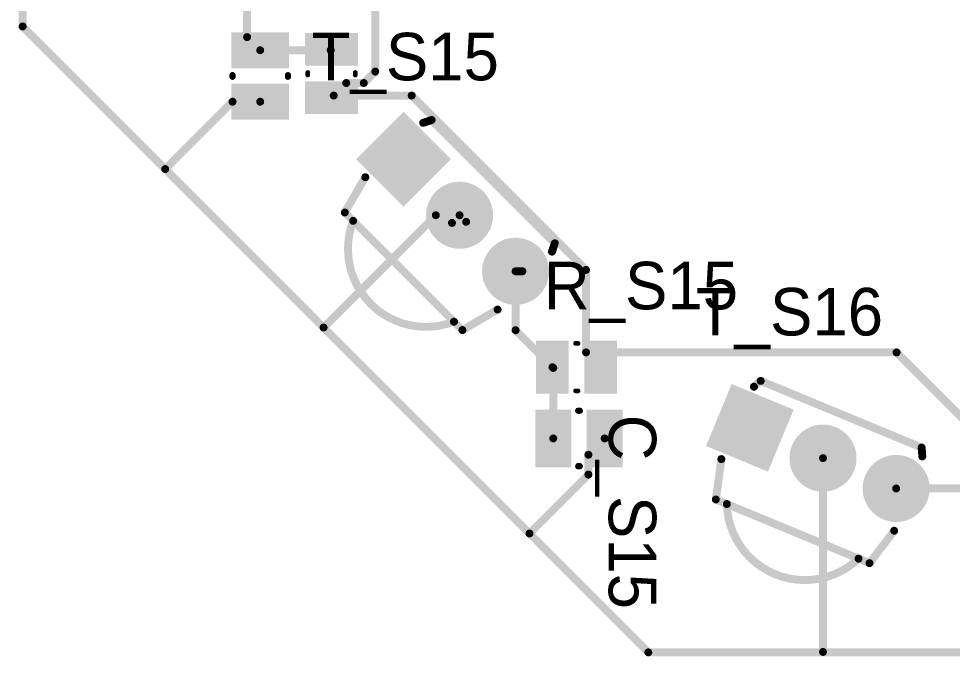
# Model space of a CAD drawing. Extents: x 99.9 to 182.3, y 99.9 to 182.6.
# Drawn here: x 100.46 to 130.4, y 100.46 to 120.9 of the extents above; entities that cross this region are included whole.
import ezdxf

# ---------------------------------------------------------------- set-up
doc = ezdxf.new("R2010")
doc.units = 0
doc.layers.get('0').update_dxf_attribs({"linetype": 'CONTINUOUS'})
for name, color, linetype in [('BOTTOMLAYER', 5, 'CONTINUOUS'), ('BOTTOMSOLDER', 6, 'CONTINUOUS'), ('MULTILAYER', 9, 'CONTINUOUS'), ('TOPLAYER', 1, 'CONTINUOUS'), ('TOPOVERLAY', 2, 'CONTINUOUS'), ('TOPPASTE', 8, 'CONTINUOUS'), ('TOPSOLDER', 216, 'CONTINUOUS')]:
    doc.layers.add(name, color=color, linetype=linetype)

# ---------------------------------------------------------------- blocks, each defined once
blk = doc.blocks.new('TSOP_IR_3')
at = {"layer": 'BOTTOMLAYER', "const_width": 1}
for points in [[(-0.5, -35.924, 1), (0.5, -35.924, 1)], [(2.04, -35.924, 1), (3.04, -35.924, 1)]]:
    blk.add_lwpolyline(points, format="xyb", close=True, dxfattribs=at)
at = {"layer": 'BOTTOMLAYER'}
blk.add_solid([(-3.54, -36.924), (-1.54, -36.924), (-3.54, -34.924), (-1.54, -34.924)], dxfattribs=at)
at = {"layer": 'BOTTOMSOLDER', "const_width": 1.075}
for points in [[(-0.538, -35.924, 1), (0.537, -35.924, 1)], [(2.002, -35.924, 1), (3.077, -35.924, 1)]]:
    blk.add_lwpolyline(points, format="xyb", close=True, dxfattribs=at)
at = {"layer": 'BOTTOMSOLDER'}
blk.add_solid([(-3.615, -36.999), (-1.465, -36.999), (-3.615, -34.849), (-1.465, -34.849)], dxfattribs=at)
at = {"layer": 'MULTILAYER', "const_width": 1}
for points in [[(-0.5, -35.924, 1), (0.5, -35.924, 1)], [(2.04, -35.924, 1), (3.04, -35.924, 1)]]:
    blk.add_lwpolyline(points, format="xyb", close=True, dxfattribs=at)
at = {"layer": 'MULTILAYER'}
blk.add_solid([(-3.54, -36.924), (-1.54, -36.924), (-3.54, -34.924), (-1.54, -34.924)], dxfattribs=at)
at = {"layer": 'TOPLAYER', "const_width": 1}
for points in [[(-0.5, -35.924, 1), (0.5, -35.924, 1)], [(2.04, -35.924, 1), (3.04, -35.924, 1)]]:
    blk.add_lwpolyline(points, format="xyb", close=True, dxfattribs=at)
at = {"layer": 'TOPLAYER'}
blk.add_solid([(-3.54, -36.924), (-1.54, -36.924), (-3.54, -34.924), (-1.54, -34.924)], dxfattribs=at)
at = {"layer": 'TOPOVERLAY', "const_width": 0.254}
for points in [[(-2.921, -34.654), (-2.794, -34.4)], [(-2.794, -34.4), (2.794, -34.4)], [(2.794, -34.4), (2.921, -34.654)], [(-2.667, -38.464), (-3, -37.2)], [(2.667, -38.464), (3, -37.2)], [(-2.667, -38.464), (2.667, -38.464)]]:
    blk.add_lwpolyline(points, dxfattribs=at)
at = {"layer": 'TOPOVERLAY', "const_width": 0.127}
for points in [[(-2.858, -34.4, 1), (-2.731, -34.4, 1)], [(-2.858, -34.4, 1), (-2.731, -34.4, 1)], [(2.73, -34.4, 1), (2.857, -34.4, 1)], [(2.73, -34.4, 1), (2.857, -34.4, 1)], [(-2.985, -34.654, 1), (-2.858, -34.654, 1)], [(2.857, -34.654, 1), (2.984, -34.654, 1)], [(-3.063, -37.2, 1), (-2.936, -37.2, 1)], [(2.936, -37.2, 1), (3.063, -37.2, 1)], [(-2.731, -38.464, 1), (-2.604, -38.464, 1)], [(-2.731, -38.464, 1), (-2.604, -38.464, 1)], [(-2.349, -38.464, 1), (-2.223, -38.464, 1)], [(2.223, -38.464, 1), (2.349, -38.464, 1)], [(2.604, -38.464, 1), (2.73, -38.464, 1)], [(2.604, -38.464, 1), (2.73, -38.464, 1)]]:
    blk.add_lwpolyline(points, format="xyb", close=True, dxfattribs=at)
at = {"layer": 'TOPOVERLAY', "const_width": 0.254}
blk.add_lwpolyline([(2.286, -38.464, -0.649873), (-2.286, -38.464)], format="xyb", dxfattribs=at)
at = {"layer": 'TOPSOLDER', "const_width": 1.075}
for points in [[(-0.538, -35.924, 1), (0.537, -35.924, 1)], [(2.002, -35.924, 1), (3.077, -35.924, 1)]]:
    blk.add_lwpolyline(points, format="xyb", close=True, dxfattribs=at)
at = {"layer": 'TOPSOLDER'}
blk.add_solid([(-3.615, -36.999), (-1.465, -36.999), (-3.615, -34.849), (-1.465, -34.849)], dxfattribs=at)
blk = doc.blocks.new('TSOP_IR_4')
at = {"layer": 'BOTTOMLAYER', "const_width": 1}
for points in [[(-0.5, -35.924, 1), (0.5, -35.924, 1)], [(2.04, -35.924, 1), (3.04, -35.924, 1)]]:
    blk.add_lwpolyline(points, format="xyb", close=True, dxfattribs=at)
at = {"layer": 'BOTTOMLAYER'}
blk.add_solid([(-3.54, -36.924), (-1.54, -36.924), (-3.54, -34.924), (-1.54, -34.924)], dxfattribs=at)
at = {"layer": 'BOTTOMSOLDER', "const_width": 1.075}
for points in [[(-0.537, -35.924, 1), (0.537, -35.924, 1)], [(2.003, -35.924, 1), (3.078, -35.924, 1)]]:
    blk.add_lwpolyline(points, format="xyb", close=True, dxfattribs=at)
at = {"layer": 'BOTTOMSOLDER'}
blk.add_solid([(-3.615, -36.999), (-1.465, -36.999), (-3.615, -34.849), (-1.465, -34.849)], dxfattribs=at)
at = {"layer": 'MULTILAYER', "const_width": 1}
for points in [[(-0.5, -35.924, 1), (0.5, -35.924, 1)], [(2.04, -35.924, 1), (3.04, -35.924, 1)]]:
    blk.add_lwpolyline(points, format="xyb", close=True, dxfattribs=at)
at = {"layer": 'MULTILAYER'}
blk.add_solid([(-3.54, -36.924), (-1.54, -36.924), (-3.54, -34.924), (-1.54, -34.924)], dxfattribs=at)
at = {"layer": 'TOPLAYER', "const_width": 1}
for points in [[(-0.5, -35.924, 1), (0.5, -35.924, 1)], [(2.04, -35.924, 1), (3.04, -35.924, 1)]]:
    blk.add_lwpolyline(points, format="xyb", close=True, dxfattribs=at)
at = {"layer": 'TOPLAYER'}
blk.add_solid([(-3.54, -36.924), (-1.54, -36.924), (-3.54, -34.924), (-1.54, -34.924)], dxfattribs=at)
at = {"layer": 'TOPOVERLAY', "const_width": 0.254}
for points in [[(-2.921, -34.654), (-2.794, -34.4)], [(-2.794, -34.4), (2.794, -34.4)], [(2.921, -34.654), (2.794, -34.4)], [(-2.667, -38.464), (-3, -37.2)], [(2.667, -38.464), (3, -37.2)], [(-2.667, -38.464), (2.667, -38.464)]]:
    blk.add_lwpolyline(points, dxfattribs=at)
at = {"layer": 'TOPOVERLAY', "const_width": 0.127}
for points in [[(-2.858, -34.4, 1), (-2.731, -34.4, 1)], [(-2.858, -34.4, 1), (-2.731, -34.4, 1)], [(2.731, -34.4, 1), (2.858, -34.4, 1)], [(2.731, -34.4, 1), (2.858, -34.4, 1)], [(-2.985, -34.654, 1), (-2.858, -34.654, 1)], [(2.857, -34.654, 1), (2.984, -34.654, 1)], [(-3.063, -37.2, 1), (-2.936, -37.2, 1)], [(2.936, -37.2, 1), (3.063, -37.2, 1)], [(-2.73, -38.464, 1), (-2.603, -38.464, 1)], [(-2.73, -38.464, 1), (-2.603, -38.464, 1)], [(-2.349, -38.464, 1), (-2.223, -38.464, 1)], [(2.223, -38.464, 1), (2.349, -38.464, 1)], [(2.603, -38.464, 1), (2.73, -38.464, 1)], [(2.603, -38.464, 1), (2.73, -38.464, 1)]]:
    blk.add_lwpolyline(points, format="xyb", close=True, dxfattribs=at)
at = {"layer": 'TOPOVERLAY', "const_width": 0.254}
blk.add_lwpolyline([(2.286, -38.464, -0.649873), (-2.286, -38.464)], format="xyb", dxfattribs=at)
at = {"layer": 'TOPSOLDER', "const_width": 1.075}
for points in [[(-0.537, -35.924, 1), (0.537, -35.924, 1)], [(2.003, -35.924, 1), (3.078, -35.924, 1)]]:
    blk.add_lwpolyline(points, format="xyb", close=True, dxfattribs=at)
at = {"layer": 'TOPSOLDER'}
blk.add_solid([(-3.615, -36.999), (-1.465, -36.999), (-3.615, -34.849), (-1.465, -34.849)], dxfattribs=at)
blk = doc.blocks.new('C0805R_25')
at = {"layer": 'TOPLAYER'}
for points in [[(-0.45, -0.775), (0.45, -0.775), (-0.45, 0.775), (0.45, 0.775)], [(1.1, -0.775), (2, -0.775), (1.1, 0.775), (2, 0.775)]]:
    blk.add_solid(points, dxfattribs=at)
at = {"layer": 'TOPOVERLAY', "const_width": 0.15}
for points in [[(0.81, 0.762), (0.73, 0.762)], [(0.81, -0.762), (0.73, -0.762)]]:
    blk.add_lwpolyline(points, dxfattribs=at)
at = {"layer": 'TOPOVERLAY', "const_width": 0.075}
for points in [[(0.692, 0.762, 1), (0.767, 0.762, 1)], [(0.773, 0.762, 1), (0.848, 0.762, 1)], [(0.692, -0.762, 1), (0.767, -0.762, 1)], [(0.773, -0.762, 1), (0.848, -0.762, 1)]]:
    blk.add_lwpolyline(points, format="xyb", close=True, dxfattribs=at)
at = {"layer": 'TOPPASTE'}
for points in [[(-0.45, -0.775), (0.45, -0.775), (-0.45, 0.775), (0.45, 0.775)], [(1.1, -0.775), (2, -0.775), (1.1, 0.775), (2, 0.775)]]:
    blk.add_solid(points, dxfattribs=at)
at = {"layer": 'TOPSOLDER'}
for points in [[(-0.525, -0.85), (0.525, -0.85), (-0.525, 0.85), (0.525, 0.85)], [(1.025, -0.85), (2.075, -0.85), (1.025, 0.85), (2.075, 0.85)]]:
    blk.add_solid(points, dxfattribs=at)
blk = doc.blocks.new('C0805R_26')
at = {"layer": 'TOPLAYER'}
for points in [[(-0.45, -0.775), (0.45, -0.775), (-0.45, 0.775), (0.45, 0.775)], [(1.1, -0.775), (2, -0.775), (1.1, 0.775), (2, 0.775)]]:
    blk.add_solid(points, dxfattribs=at)
at = {"layer": 'TOPOVERLAY', "const_width": 0.15}
for points in [[(0.73, 0.762), (0.81, 0.762)], [(0.73, -0.762), (0.81, -0.762)]]:
    blk.add_lwpolyline(points, dxfattribs=at)
at = {"layer": 'TOPOVERLAY', "const_width": 0.075}
for points in [[(0.692, 0.762, 1), (0.767, 0.762, 1)], [(0.773, 0.762, 1), (0.848, 0.762, 1)], [(0.692, -0.762, 1), (0.767, -0.762, 1)], [(0.773, -0.762, 1), (0.848, -0.762, 1)]]:
    blk.add_lwpolyline(points, format="xyb", close=True, dxfattribs=at)
at = {"layer": 'TOPPASTE'}
for points in [[(-0.45, -0.775), (0.45, -0.775), (-0.45, 0.775), (0.45, 0.775)], [(1.1, -0.775), (2, -0.775), (1.1, 0.775), (2, 0.775)]]:
    blk.add_solid(points, dxfattribs=at)
at = {"layer": 'TOPSOLDER'}
for points in [[(-0.525, -0.85), (0.525, -0.85), (-0.525, 0.85), (0.525, 0.85)], [(1.025, -0.85), (2.075, -0.85), (1.025, 0.85), (2.075, 0.85)]]:
    blk.add_solid(points, dxfattribs=at)
blk = doc.blocks.new('C0805C_56')
at = {"layer": 'TOPLAYER'}
for points in [[(-0.5, -0.85), (0.5, -0.85), (-0.5, 0.85), (0.5, 0.85)], [(1.15, -0.85), (2.15, -0.85), (1.15, 0.85), (2.15, 0.85)]]:
    blk.add_solid(points, dxfattribs=at)
at = {"layer": 'TOPOVERLAY', "const_width": 0.2}
for points in [[(0.8, 0.889), (0.85, 0.889)], [(0.8, -0.889), (0.85, -0.889)]]:
    blk.add_lwpolyline(points, dxfattribs=at)
at = {"layer": 'TOPOVERLAY', "const_width": 0.1}
for points in [[(0.75, 0.889, 1), (0.85, 0.889, 1)], [(0.8, 0.889, 1), (0.9, 0.889, 1)], [(0.75, -0.889, 1), (0.85, -0.889, 1)], [(0.8, -0.889, 1), (0.9, -0.889, 1)]]:
    blk.add_lwpolyline(points, format="xyb", close=True, dxfattribs=at)
at = {"layer": 'TOPPASTE'}
for points in [[(-0.5, -0.85), (0.5, -0.85), (-0.5, 0.85), (0.5, 0.85)], [(1.15, -0.85), (2.15, -0.85), (1.15, 0.85), (2.15, 0.85)]]:
    blk.add_solid(points, dxfattribs=at)
at = {"layer": 'TOPSOLDER'}
for points in [[(-0.575, -0.925), (0.575, -0.925), (-0.575, 0.925), (0.575, 0.925)], [(1.075, -0.925), (2.225, -0.925), (1.075, 0.925), (2.225, 0.925)]]:
    blk.add_solid(points, dxfattribs=at)
blk = doc.blocks.new('C0805C_57')
at = {"layer": 'TOPLAYER'}
for points in [[(-0.5, -0.85), (0.5, -0.85), (-0.5, 0.85), (0.5, 0.85)], [(1.15, -0.85), (2.15, -0.85), (1.15, 0.85), (2.15, 0.85)]]:
    blk.add_solid(points, dxfattribs=at)
at = {"layer": 'TOPOVERLAY', "const_width": 0.2}
for points in [[(0.85, 0.889), (0.8, 0.889)], [(0.85, -0.889), (0.8, -0.889)]]:
    blk.add_lwpolyline(points, dxfattribs=at)
at = {"layer": 'TOPOVERLAY', "const_width": 0.1}
for points in [[(0.75, 0.889, 1), (0.85, 0.889, 1)], [(0.8, 0.889, 1), (0.9, 0.889, 1)], [(0.75, -0.889, 1), (0.85, -0.889, 1)], [(0.8, -0.889, 1), (0.9, -0.889, 1)]]:
    blk.add_lwpolyline(points, format="xyb", close=True, dxfattribs=at)
at = {"layer": 'TOPPASTE'}
for points in [[(-0.5, -0.85), (0.5, -0.85), (-0.5, 0.85), (0.5, 0.85)], [(1.15, -0.85), (2.15, -0.85), (1.15, 0.85), (2.15, 0.85)]]:
    blk.add_solid(points, dxfattribs=at)
at = {"layer": 'TOPSOLDER'}
for points in [[(-0.575, -0.925), (0.575, -0.925), (-0.575, 0.925), (0.575, 0.925)], [(1.075, -0.925), (2.225, -0.925), (1.075, 0.925), (2.225, 0.925)]]:
    blk.add_solid(points, dxfattribs=at)

msp = doc.modelspace()

# ---------------------------------------------------------------- linework, layer by layer
at = {"layer": 'TOPLAYER', "const_width": 0.254}
for points in [[(100.584, 120.65), (100.584, 161.036)], [(107.783, 120.309), (107.783, 123.906)], [(111.892, 119.204), (111.892, 122.097)], [(100.584, 120.65), (105.156, 116.078)], [(108.204, 119.888), (110.464, 119.888)], [(111.525, 118.837), (111.892, 119.204)], [(110.561, 118.435), (110.963, 118.837)], [(110.963, 118.837), (111.525, 118.837)], [(105.156, 116.078), (107.316, 118.238)], [(107.316, 118.238), (108.204, 118.238)], [(110.561, 118.435), (113.062, 118.435)], [(113.062, 118.435), (118.653, 112.844)], [(105.156, 116.078), (110.236, 110.998)], [(110.236, 110.998), (113.836, 114.598)], [(113.836, 114.598), (114.598, 114.598)], [(114.353, 114.353), (114.598, 114.598)], [(114.598, 114.598), (114.808, 114.388)], [(116.394, 112.802), (116.612, 112.802)], [(116.394, 110.91), (116.394, 112.802)], [(118.653, 110.201), (118.653, 112.844)], [(110.236, 110.998), (116.84, 104.394)], [(116.394, 110.91), (117.576, 109.728)], [(118.653, 110.201), (128.613, 110.201)], [(128.613, 110.201), (133.385, 105.429)], [(117.576, 109.728), (117.602, 109.702)], [(117.602, 107.442), (117.602, 109.702)], [(118.729, 106.919), (119.252, 107.442)], [(118.729, 106.283), (118.729, 106.919)], [(126.252, 100.598), (126.252, 106.811)], [(116.84, 104.394), (118.729, 106.283)], [(128.599, 105.839), (130.863, 105.839)], [(116.84, 104.394), (120.65, 100.584)], [(120.65, 100.584), (153.67, 100.584)]]:
    msp.add_lwpolyline(points, dxfattribs=at)
at = {"layer": 'TOPLAYER', "const_width": 0.127}
for points in [[(100.52, 120.65, 1), (100.647, 120.65, 1)], [(100.52, 120.65, 1), (100.647, 120.65, 1)], [(107.719, 120.309, 1), (107.846, 120.309, 1)], [(108.141, 119.888, 1), (108.267, 119.888, 1)], [(110.4, 119.888, 1), (110.527, 119.888, 1)], [(111.828, 119.204, 1), (111.955, 119.204, 1)], [(111.828, 119.204, 1), (111.955, 119.204, 1)], [(110.9, 118.837, 1), (111.027, 118.837, 1)], [(110.9, 118.837, 1), (111.027, 118.837, 1)], [(111.461, 118.837, 1), (111.588, 118.837, 1)], [(111.461, 118.837, 1), (111.588, 118.837, 1)], [(107.253, 118.238, 1), (107.38, 118.238, 1)], [(107.253, 118.238, 1), (107.38, 118.238, 1)], [(108.141, 118.238, 1), (108.267, 118.238, 1)], [(110.498, 118.435, 1), (110.625, 118.435, 1)], [(110.498, 118.435, 1), (110.625, 118.435, 1)], [(112.998, 118.435, 1), (113.125, 118.435, 1)], [(112.998, 118.435, 1), (113.125, 118.435, 1)], [(105.093, 116.078, 1), (105.219, 116.078, 1)], [(105.093, 116.078, 1), (105.219, 116.078, 1)], [(105.093, 116.078, 1), (105.219, 116.078, 1)], [(113.772, 114.598, 1), (113.899, 114.598, 1)], [(113.772, 114.598, 1), (113.899, 114.598, 1)], [(114.534, 114.598, 1), (114.661, 114.598, 1)], [(114.534, 114.598, 1), (114.661, 114.598, 1)], [(114.534, 114.598, 1), (114.661, 114.598, 1)], [(114.289, 114.353, 1), (114.416, 114.353, 1)], [(114.745, 114.388, 1), (114.871, 114.388, 1)], [(116.33, 112.802, 1), (116.457, 112.802, 1)], [(116.33, 112.802, 1), (116.457, 112.802, 1)], [(116.548, 112.802, 1), (116.675, 112.802, 1)], [(118.589, 112.844, 1), (118.716, 112.844, 1)], [(118.589, 112.844, 1), (118.716, 112.844, 1)], [(110.172, 110.998, 1), (110.299, 110.998, 1)], [(110.172, 110.998, 1), (110.299, 110.998, 1)], [(110.172, 110.998, 1), (110.299, 110.998, 1)], [(116.33, 110.91, 1), (116.457, 110.91, 1)], [(116.33, 110.91, 1), (116.457, 110.91, 1)], [(118.589, 110.201, 1), (118.716, 110.201, 1)], [(118.589, 110.201, 1), (118.716, 110.201, 1)], [(128.549, 110.201, 1), (128.676, 110.201, 1)], [(128.549, 110.201, 1), (128.676, 110.201, 1)], [(117.512, 109.728, 1), (117.639, 109.728, 1)], [(117.512, 109.728, 1), (117.639, 109.728, 1)], [(117.538, 109.702, 1), (117.665, 109.702, 1)], [(117.538, 109.702, 1), (117.665, 109.702, 1)], [(117.538, 107.442, 1), (117.665, 107.442, 1)], [(119.188, 107.442, 1), (119.315, 107.442, 1)], [(118.666, 106.919, 1), (118.793, 106.919, 1)], [(118.666, 106.919, 1), (118.793, 106.919, 1)], [(126.189, 106.811, 1), (126.316, 106.811, 1)], [(118.666, 106.283, 1), (118.793, 106.283, 1)], [(118.666, 106.283, 1), (118.793, 106.283, 1)], [(128.536, 105.839, 1), (128.663, 105.839, 1)], [(116.776, 104.394, 1), (116.903, 104.394, 1)], [(116.776, 104.394, 1), (116.903, 104.394, 1)], [(116.776, 104.394, 1), (116.903, 104.394, 1)], [(120.587, 100.584, 1), (120.713, 100.584, 1)], [(120.587, 100.584, 1), (120.713, 100.584, 1)], [(126.189, 100.598, 1), (126.316, 100.598, 1)]]:
    msp.add_lwpolyline(points, format="xyb", close=True, dxfattribs=at)

# ---------------------------------------------------------------- block references
for name, p, rotation in [('C0805C_57', (108.204, 119.888), 270), ('C0805R_26', (110.49, 118.364), 90), ('TSOP_IR_4', (140, 140), 315), ('C0805R_25', (119.126, 109.728), 180), ('TSOP_IR_3', (140, 140), 337.5000000000001), ('C0805C_56', (117.602, 107.442), 360)]:
    msp.add_blockref(name, p, dxfattribs=dict(rotation=rotation))

# ---------------------------------------------------------------- texts
at = {"layer": 'TOPOVERLAY'}
for s, p in [('T_S15', (109.855, 118.923)), ('R_S15', (117.297, 111.582)), ('T_S16', (122.174, 110.744))]:
    msp.add_text(s, height=1.524, dxfattribs=at).set_placement(p)
msp.add_text('C_S15', height=1.524, rotation=270, dxfattribs=at).set_placement((119.38, 108.204))

doc.saveas('drawing.dxf')
